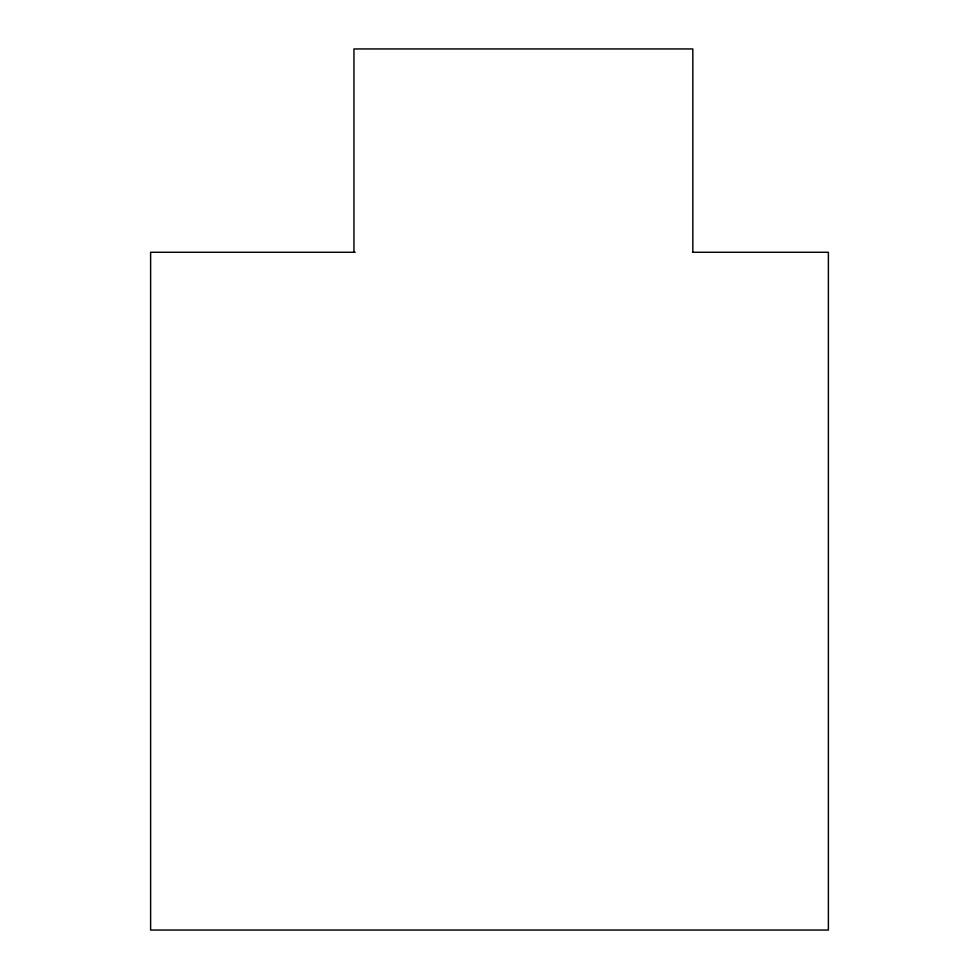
<?xml version="1.0" encoding="UTF-8"?>
<svg xmlns="http://www.w3.org/2000/svg" width="979" height="979" viewBox="0 0 979 979"><rect width="100%" height="100%" fill="white"/><g stroke="black" fill="none" stroke-linecap="round" stroke-linejoin="round"><path stroke-width="1.47" d="M355.169 252.276L150.619 252.276L150.619 930.05L828.381 930.05L828.381 252.276L692.52 252.276M692.826 252.276L692.826 48.95L353.945 48.95L353.945 252.276"/></g></svg>
